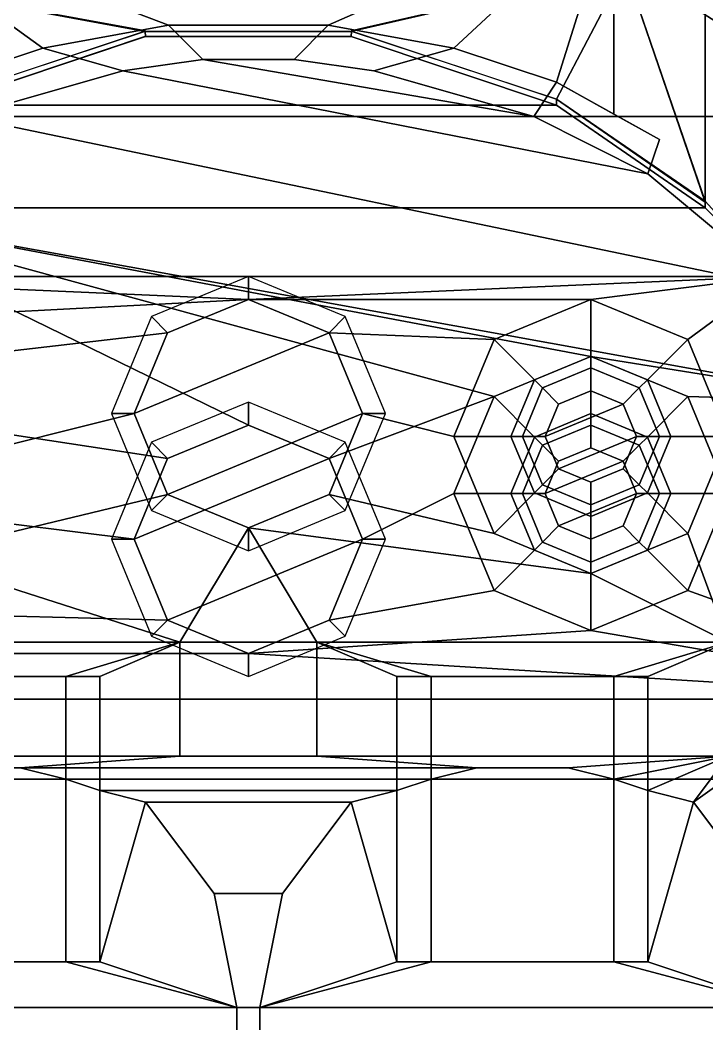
# Model space of a CAD drawing. Header units: millimetres. Extents: x -1.21 to 1.21, y -2.88 to 5.11.
# Drawn here: x -0.2 to 0.402, y 0.266 to 1.144 of the extents above; entities that cross this region are included whole.
import ezdxf

# ---------------------------------------------------------------- set-up
doc = ezdxf.new("R2010")
doc.units = ezdxf.units.MM
doc.layers.add('turret', color=2, linetype='Continuous')
doc.layers.add('turret2', color=2, linetype='Continuous')

msp = doc.modelspace()

# ---------------------------------------------------------------- linework, layer by layer
for points in [[(0.46162, 1.84, 1.2), (0.8, 1.06, 0.4), (0.34449, 2.11, 0.4), (0.25772, 2.31, 0.92)], [(0.34449, 2.11, 0.4), (0.8, 1.06, 0.4), (-0.8, 1.06, 0.4), (-0.34449, 2.11, 0.4)], [(-0.8, 1.06, 1.52), (-0.11, 1.42, 1.52), (-0.11, 1.67, 1.52), (-0.18, 1.67, 1.52)], [(-0.53537, 1.67, 1.52), (-0.8, 1.06, 1.52), (-0.8, 1.06, 1.52), (-0.18, 1.67, 1.52)], [(0.23, 1.42, 1.52), (0.8, 1.06, 1.52), (0.31, 1.67, 1.52), (0.23, 1.67, 1.52)], [(0.31, 1.67, 1.52), (0.8, 1.06, 1.52), (0.8, 1.06, 1.52), (0.53537, 1.67, 1.52)], [(-0.05, 1.42, 1.52), (-0.8, 1.06, 1.52), (0.8, 1.06, 1.52), (0.17, 1.42, 1.52)], [(-0.8, 1.06, 1.52), (-0.05, 1.42, 1.52), (-0.05, 1.42, 1.52), (-0.11, 1.42, 1.52)], [(0.8, 1.06, 1.52), (0.23, 1.42, 1.52), (0.23, 1.42, 1.52), (0.17, 1.42, 1.52)], [(0.8, 1.06, 0.4), (0.8, -2.27, 0.4), (-0.8, -2.27, 0.4), (-0.8, 1.06, 0.4)], [(0.8, 1.06, 1.52), (-0.8, 1.06, 1.52), (-0.4655, -0.09, 1.52), (0.4655, -0.09, 1.52)]]:
    msp.add_3dface(points)
at = {"layer": 'turret'}
for points in [[(-0.39, 1.19, 2.1), (-0.09032, 1.13444, 2.15), (0.08968, 1.13444, 2.15), (0.33, 1.19, 2.1)], [(-0.39, 1.19, 2.1), (-0.27, 1.07508, 2.15), (-0.09, 1.13508, 2.15), (-0.39, 1.19, 2.1)], [(0.33, 1.19, 2.1), (0.09, 1.13508, 2.15), (0.27, 1.07508, 2.15), (0.33, 1.19, 2.1)], [(0.33, 1.19, 2.1), (0.27, 1.07508, 2.15), (0.4, 0.98508, 2.15), (0.33, 1.19, 2.1)], [(0.4, 0.98603, 2.15), (0.4, 1.14889, 1.61), (0.33, 1.18299, 1.61), (0.33, 1.19, 2.1)], [(0.4, 1.17, 1.54), (0.4, 1.14889, 1.61), (0.51, 1.08, 1.54)], [(0.46, 0.92, 2.17), (0.51, 1.08, 1.54), (0.4, 1.14889, 1.61), (0.4, 0.98603, 2.15)], [(-0.27, 1.07508, 2.15), (-0.27, 1.07, 2.17), (-0.09, 1.13, 2.17), (-0.09032, 1.13444, 2.15)], [(-0.09032, 1.13444, 2.15), (-0.09, 1.13, 2.17), (0.09, 1.13, 2.17), (0.09032, 1.13444, 2.15)], [(0.09032, 1.13444, 2.15), (0.09, 1.13, 2.17), (0.27, 1.07, 2.17), (0.27, 1.07508, 2.15)], [(-0.09063, 1.13, 2.17), (-0.27, 1.07, 2.17), (0.27, 1.07, 2.17), (0.09, 1.13, 2.17)], [(0.27, 1.07508, 2.15), (0.27, 1.07, 2.17), (0.4, 0.98, 2.17), (0.4, 0.98603, 2.15)], [(-0.27, 1.07, 2.17), (-0.4, 0.98, 2.17), (0.4, 0.98, 2.17), (0.27, 1.07, 2.17)], [(0.4, 0.98603, 2.15), (0.4, 0.98, 2.17), (0.46, 0.92, 2.17)], [(-0.4, 0.98, 2.17), (-0.46, 0.92, 2.17), (0.46, 0.92, 2.17), (0.4, 0.98, 2.17)], [(0, 0.9, 2.17), (-0.46, 0.92, 2.17), (-0.46, 0.92, 2.17), (-0.38, 0.88, 2.17)], [(0.46, 0.92, 2.17), (-0.46, 0.92, 2.17), (-0.46, 0.92, 2.17), (0, 0.9, 2.17)], [(0, 0.92, 2.21), (-0.08485, 0.88485, 2.21), (-0.07071, 0.87071, 2.25), (0, 0.9, 2.25)], [(0.08485, 0.88485, 2.21), (0, 0.92, 2.21), (0, 0.9, 2.25), (0.07071, 0.87071, 2.25)], [(0.46, 0.92, 2.17), (0.46, 0.92, 2.17), (0, 0.9, 2.17), (0.3, 0.9, 2.17)], [(0.46, 0.92, 2.17), (0.46, 0.92, 2.17), (0.3, 0.9, 2.17), (0.38485, 0.86485, 2.17)], [(0.55, 0.77, 2.17), (0.46, 0.92, 2.17), (0.38485, 0.86485, 2.17), (0.42, 0.78, 2.17)], [(-0.07071, 0.87071, 2.17), (0, 0.9, 2.17), (-0.38, 0.88, 2.17), (-0.29515, 0.84485, 2.17)], [(0, 0.9, 2.25), (-0.07071, 0.87071, 2.25), (-0.1, 0.8, 2.25), (0.07071, 0.87071, 2.25)], [(0, 0.9, 2.17), (-0.07071, 0.87071, 2.17), (-0.07071, 0.87071, 2.21), (0, 0.9, 2.21)], [(0.07071, 0.87071, 2.17), (0, 0.9, 2.17), (0, 0.9, 2.21), (0.07071, 0.87071, 2.21)], [(0.21515, 0.86485, 2.17), (0.3, 0.9, 2.17), (0, 0.9, 2.17), (0.07071, 0.87071, 2.17)], [(0.3, 0.9, 2.17), (0.21515, 0.86485, 2.17), (0.21515, 0.86485, 2.19), (0.3, 0.9, 2.19)], [(0.3, 0.9, 2.19), (0.21515, 0.86485, 2.19), (0.2505, 0.8295, 2.19), (0.3, 0.85, 2.19)], [(0.38485, 0.86485, 2.17), (0.3, 0.9, 2.17), (0.3, 0.9, 2.19), (0.38485, 0.86485, 2.19)], [(0.38485, 0.86485, 2.19), (0.3, 0.9, 2.19), (0.3, 0.85, 2.19), (0.3495, 0.8295, 2.19)], [(-0.08485, 0.88485, 2.21), (-0.12, 0.8, 2.21), (-0.1, 0.8, 2.25), (-0.07071, 0.87071, 2.25)], [(0.12, 0.8, 2.21), (0.08485, 0.88485, 2.21), (0.07071, 0.87071, 2.25), (0.1, 0.8, 2.25)], [(-0.1, 0.8, 2.17), (-0.07071, 0.87071, 2.17), (-0.29515, 0.84485, 2.17), (-0.26, 0.76, 2.17)], [(-0.07071, 0.87071, 2.17), (-0.1, 0.8, 2.17), (-0.1, 0.8, 2.21), (-0.07071, 0.87071, 2.21)], [(0.07071, 0.87071, 2.25), (-0.1, 0.8, 2.25), (-0.07071, 0.72929, 2.25), (0.1, 0.8, 2.25)], [(0.1, 0.8, 2.17), (0.07071, 0.87071, 2.17), (0.07071, 0.87071, 2.21), (0.1, 0.8, 2.21)], [(0.18, 0.78, 2.17), (0.21515, 0.86485, 2.17), (0.07071, 0.87071, 2.17), (0.1, 0.8, 2.17)], [(0.21515, 0.86485, 2.17), (0.18, 0.78, 2.17), (0.18, 0.78, 2.19), (0.21515, 0.86485, 2.19)], [(0.21515, 0.86485, 2.19), (0.18, 0.78, 2.19), (0.23, 0.78, 2.19), (0.2505, 0.8295, 2.19)], [(0.42, 0.78, 2.19), (0.38485, 0.86485, 2.19), (0.3495, 0.8295, 2.19), (0.37, 0.78, 2.19)], [(0.42, 0.78, 2.17), (0.38485, 0.86485, 2.17), (0.38485, 0.86485, 2.19), (0.42, 0.78, 2.19)], [(0.3, 0.85, 2.32), (0.2505, 0.8295, 2.32), (0.25757, 0.82243, 2.4), (0.3, 0.84, 2.4)], [(0.3, 0.85, 2.19), (0.2505, 0.8295, 2.19), (0.2505, 0.8295, 2.32), (0.3, 0.85, 2.32)], [(0.3495, 0.8295, 2.32), (0.3, 0.85, 2.32), (0.3, 0.84, 2.4), (0.34243, 0.82243, 2.4)], [(0.3495, 0.8295, 2.19), (0.3, 0.85, 2.19), (0.3, 0.85, 2.32), (0.3495, 0.8295, 2.32)], [(0.3, 0.84, 2.4), (0.25757, 0.82243, 2.4), (0.27172, 0.80828, 2.42), (0.3, 0.82, 2.42)], [(0.34243, 0.82243, 2.4), (0.3, 0.84, 2.4), (0.3, 0.82, 2.42), (0.32828, 0.80828, 2.42)], [(0.2505, 0.8295, 2.32), (0.23, 0.78, 2.32), (0.24, 0.78, 2.4), (0.25757, 0.82243, 2.4)], [(0.2505, 0.8295, 2.19), (0.23, 0.78, 2.19), (0.23, 0.78, 2.32), (0.2505, 0.8295, 2.32)], [(0.37, 0.78, 2.32), (0.3495, 0.8295, 2.32), (0.34243, 0.82243, 2.4), (0.36, 0.78, 2.4)], [(0.37, 0.78, 2.19), (0.3495, 0.8295, 2.19), (0.3495, 0.8295, 2.32), (0.37, 0.78, 2.32)], [(0.25757, 0.82243, 2.4), (0.24, 0.78, 2.4), (0.26, 0.78, 2.42), (0.27172, 0.80828, 2.42)], [(0.3, 0.82, 2.42), (0.27172, 0.80828, 2.42), (0.26, 0.78, 2.42), (0.32828, 0.80828, 2.42)], [(0.36, 0.78, 2.4), (0.34243, 0.82243, 2.4), (0.32828, 0.80828, 2.42), (0.34, 0.78, 2.42)], [(-0.07071, 0.72929, 2.17), (-0.1, 0.8, 2.17), (-0.26, 0.76, 2.17), (-0.29515, 0.67515, 2.17)], [(-0.12, 0.8, 2.21), (-0.08485, 0.71515, 2.21), (-0.07071, 0.72929, 2.25), (-0.1, 0.8, 2.25)], [(-0.1, 0.8, 2.17), (-0.07071, 0.72929, 2.17), (-0.07071, 0.72929, 2.21), (-0.1, 0.8, 2.21)], [(0.1, 0.8, 2.25), (-0.07071, 0.72929, 2.25), (0, 0.7, 2.25), (0.07071, 0.72929, 2.25)], [(0.07071, 0.72929, 2.17), (0.1, 0.8, 2.17), (0.1, 0.8, 2.21), (0.07071, 0.72929, 2.21)], [(0.08485, 0.71515, 2.21), (0.12, 0.8, 2.21), (0.1, 0.8, 2.25), (0.07071, 0.72929, 2.25)], [(0.21515, 0.69515, 2.17), (0.18, 0.78, 2.17), (0.1, 0.8, 2.17), (0.07071, 0.72929, 2.17)], [(0.32828, 0.80828, 2.42), (0.26, 0.78, 2.42), (0.27172, 0.75172, 2.42), (0.34, 0.78, 2.42)], [(0.18, 0.78, 2.17), (0.21515, 0.69515, 2.17), (0.21515, 0.69515, 2.19), (0.18, 0.78, 2.19)], [(0.18, 0.78, 2.19), (0.21515, 0.69515, 2.19), (0.2505, 0.7305, 2.19), (0.23, 0.78, 2.19)], [(0.23, 0.78, 2.32), (0.2505, 0.7305, 2.32), (0.25757, 0.73757, 2.4), (0.24, 0.78, 2.4)], [(0.23, 0.78, 2.19), (0.2505, 0.7305, 2.19), (0.2505, 0.7305, 2.32), (0.23, 0.78, 2.32)], [(0.24, 0.78, 2.4), (0.25757, 0.73757, 2.4), (0.27172, 0.75172, 2.42), (0.26, 0.78, 2.42)], [(0.34, 0.78, 2.42), (0.27172, 0.75172, 2.42), (0.3, 0.74, 2.42), (0.32828, 0.75172, 2.42)], [(0.34243, 0.73757, 2.4), (0.36, 0.78, 2.4), (0.34, 0.78, 2.42), (0.32828, 0.75172, 2.42)], [(0.3495, 0.7305, 2.32), (0.37, 0.78, 2.32), (0.36, 0.78, 2.4), (0.34243, 0.73757, 2.4)], [(0.3495, 0.7305, 2.19), (0.37, 0.78, 2.19), (0.37, 0.78, 2.32), (0.3495, 0.7305, 2.32)], [(0.38485, 0.69515, 2.19), (0.42, 0.78, 2.19), (0.37, 0.78, 2.19), (0.3495, 0.7305, 2.19)], [(0.38485, 0.69515, 2.17), (0.42, 0.78, 2.17), (0.42, 0.78, 2.19), (0.38485, 0.69515, 2.19)], [(0.42, 0.6, 2.17), (0.55, 0.77, 2.17), (0.42, 0.78, 2.17), (0.38485, 0.69515, 2.17)], [(0.25757, 0.73757, 2.4), (0.3, 0.72, 2.4), (0.3, 0.74, 2.42), (0.27172, 0.75172, 2.42)], [(0.3, 0.72, 2.4), (0.34243, 0.73757, 2.4), (0.32828, 0.75172, 2.42), (0.3, 0.74, 2.42)], [(0.21515, 0.69515, 2.19), (0.3, 0.66, 2.19), (0.3, 0.71, 2.19), (0.2505, 0.7305, 2.19)], [(0.2505, 0.7305, 2.32), (0.3, 0.71, 2.32), (0.3, 0.72, 2.4), (0.25757, 0.73757, 2.4)], [(0.2505, 0.7305, 2.19), (0.3, 0.71, 2.19), (0.3, 0.71, 2.32), (0.2505, 0.7305, 2.32)], [(0.3, 0.71, 2.32), (0.3495, 0.7305, 2.32), (0.34243, 0.73757, 2.4), (0.3, 0.72, 2.4)], [(0.3, 0.71, 2.19), (0.3495, 0.7305, 2.19), (0.3495, 0.7305, 2.32), (0.3, 0.71, 2.32)], [(0.3, 0.66, 2.19), (0.38485, 0.69515, 2.19), (0.3495, 0.7305, 2.19), (0.3, 0.71, 2.19)], [(-0.29515, 0.67515, 2.17), (-0.06, 0.6, 2.17), (0, 0.7, 2.17), (-0.07071, 0.72929, 2.17)], [(-0.08485, 0.71515, 2.21), (0, 0.68, 2.21), (0, 0.7, 2.25), (-0.07071, 0.72929, 2.25)], [(-0.07071, 0.72929, 2.17), (0, 0.7, 2.17), (0, 0.7, 2.21), (-0.07071, 0.72929, 2.21)], [(0, 0.7, 2.17), (0.07071, 0.72929, 2.17), (0.07071, 0.72929, 2.21), (0, 0.7, 2.21)], [(0, 0.68, 2.21), (0.08485, 0.71515, 2.21), (0.07071, 0.72929, 2.25), (0, 0.7, 2.25)], [(0.07071, 0.72929, 2.17), (0, 0.7, 2.17), (0.3, 0.66, 2.17), (0.21515, 0.69515, 2.17)], [(-0.06, 0.6, 2.17), (0.06, 0.6, 2.17), (0, 0.7, 2.17)], [(0, 0.7, 2.17), (0.06, 0.6, 2.17), (0.42, 0.6, 2.17), (0.3, 0.66, 2.17)], [(0.21515, 0.69515, 2.17), (0.3, 0.66, 2.17), (0.3, 0.66, 2.19), (0.21515, 0.69515, 2.19)], [(0.3, 0.66, 2.17), (0.38485, 0.69515, 2.17), (0.38485, 0.69515, 2.19), (0.3, 0.66, 2.19)], [(0.42, 0.6, 2.17), (0.42, 0.6, 2.17), (0.38485, 0.69515, 2.17), (0.3, 0.66, 2.17)], [(-0.42, 0.6, 2.17), (-0.06, 0.6, 2.17), (-0.29515, 0.67515, 2.17), (-0.38, 0.64, 2.17)], [(0.6, 0.61, 2.17), (0.39, 0.46, 2.17), (0.45, 0.38, 2.17), (0.6, 0.45, 2.17)], [(0.42, 0.5, 2.17), (0.39, 0.46, 2.17), (0.6, 0.61, 2.17), (0.42, 0.5, 2.17)], [(-0.42, 0.6, 2.17), (-0.42, 0.6, 2.2), (-0.06, 0.6, 2.2), (-0.06, 0.6, 2.17)], [(-0.42, 0.6, 2.2), (-0.32, 0.57, 2.2), (-0.16, 0.57, 2.2), (-0.06, 0.6, 2.2)], [(-0.06, 0.6, 2.2), (-0.16, 0.57, 2.2), (-0.13, 0.57, 2.2), (-0.06, 0.6, 2.2)], [(-0.06, 0.6, 2.2), (-0.13, 0.57, 2.2), (-0.13, 0.5, 2.2), (-0.06, 0.5, 2.2)], [(-0.06, 0.6, 2.17), (-0.06, 0.6, 2.2), (-0.06, 0.5, 2.2), (-0.06, 0.5, 2.17)], [(-0.06, 0.5, 2.17), (0.06, 0.5, 2.17), (0.06, 0.6, 2.17), (-0.06, 0.6, 2.17)], [(0.06, 0.6, 2.2), (0.13, 0.57, 2.2), (0.16, 0.57, 2.2), (0.06, 0.6, 2.2)], [(0.06, 0.5, 2.2), (0.13, 0.5, 2.2), (0.13, 0.57, 2.2), (0.06, 0.6, 2.2)], [(0.06, 0.6, 2.2), (0.16, 0.57, 2.2), (0.32, 0.57, 2.2), (0.42, 0.6, 2.2)], [(0.06, 0.6, 2.17), (0.06, 0.6, 2.2), (0.42, 0.6, 2.2), (0.42, 0.6, 2.17)], [(0.06, 0.5, 2.17), (0.06, 0.5, 2.2), (0.06, 0.6, 2.2), (0.06, 0.6, 2.17)], [(0.42, 0.6, 2.2), (0.32, 0.57, 2.2), (0.35, 0.57, 2.2), (0.42, 0.6, 2.2)], [(0.42, 0.6, 2.2), (0.35, 0.57, 2.2), (0.35, 0.5, 2.2), (0.42, 0.5, 2.2)], [(-0.32, 0.57, 2.2), (-0.32, 0.5, 2.2), (-0.16, 0.5, 2.2), (-0.16, 0.57, 2.2)], [(-0.13, 0.32, 2.22), (-0.13, 0.57, 2.22), (-0.16, 0.57, 2.22), (-0.16, 0.32, 2.22)], [(-0.16, 0.5, 2.2), (-0.16, 0.32, 2.22), (-0.16, 0.57, 2.22), (-0.16, 0.57, 2.2)], [(-0.16, 0.57, 2.2), (-0.16, 0.57, 2.22), (-0.13, 0.57, 2.22), (-0.13, 0.57, 2.2)], [(-0.13, 0.57, 2.2), (-0.13, 0.57, 2.22), (-0.13, 0.32, 2.22), (-0.13, 0.5, 2.2)], [(0.16, 0.32, 2.22), (0.16, 0.57, 2.22), (0.13, 0.57, 2.22), (0.13, 0.32, 2.22)], [(0.13, 0.57, 2.2), (0.13, 0.57, 2.22), (0.16, 0.57, 2.22), (0.16, 0.57, 2.2)], [(0.13, 0.5, 2.2), (0.13, 0.32, 2.22), (0.13, 0.57, 2.22), (0.13, 0.57, 2.2)], [(0.16, 0.57, 2.2), (0.16, 0.57, 2.22), (0.16, 0.32, 2.22), (0.16, 0.5, 2.2)], [(0.16, 0.57, 2.2), (0.16, 0.5, 2.2), (0.32, 0.5, 2.2), (0.32, 0.57, 2.2)], [(0.32, 0.57, 2.2), (0.32, 0.57, 2.22), (0.35, 0.57, 2.22), (0.35, 0.57, 2.2)], [(0.32, 0.5, 2.2), (0.32, 0.32, 2.22), (0.32, 0.57, 2.22), (0.32, 0.57, 2.2)], [(0.35, 0.32, 2.22), (0.35, 0.57, 2.22), (0.32, 0.57, 2.22), (0.32, 0.32, 2.22)], [(0.35, 0.57, 2.2), (0.35, 0.57, 2.22), (0.35, 0.32, 2.22), (0.35, 0.5, 2.2)], [(-0.06, 0.5, 2.17), (-0.06, 0.5, 2.2), (-0.42, 0.5, 2.2), (-0.42, 0.5, 2.17)], [(-0.42, 0.5, 2.17), (-0.28, 0.49, 2.17), (-0.2, 0.49, 2.17), (-0.06, 0.5, 2.17)], [(-0.2, 0.49, 2.17), (0.2, 0.49, 2.17), (0.06, 0.5, 2.17), (-0.06, 0.5, 2.17)], [(-0.16, 0.32, 2.2), (-0.16, 0.32, 2.22), (-0.16, 0.5, 2.2)], [(-0.13, 0.5, 2.2), (-0.13, 0.5, 2.2), (-0.13, 0.32, 2.22), (-0.13, 0.32, 2.2)], [(0.42, 0.5, 2.17), (0.42, 0.5, 2.2), (0.06, 0.5, 2.2), (0.06, 0.5, 2.17)], [(0.06, 0.5, 2.17), (0.2, 0.49, 2.17), (0.28, 0.49, 2.17), (0.42, 0.5, 2.17)], [(0.13, 0.32, 2.2), (0.13, 0.32, 2.22), (0.13, 0.5, 2.2)], [(0.16, 0.5, 2.2), (0.16, 0.5, 2.2), (0.16, 0.32, 2.22), (0.16, 0.32, 2.2)], [(0.42, 0.5, 2.17), (0.28, 0.49, 2.17), (0.32, 0.48, 2.17), (0.42, 0.5, 2.17)], [(0.32, 0.32, 2.2), (0.32, 0.32, 2.22), (0.32, 0.5, 2.2)], [(0.42, 0.5, 2.17), (0.32, 0.48, 2.17), (0.35, 0.47, 2.17), (0.42, 0.5, 2.17)], [(0.35, 0.5, 2.2), (0.35, 0.5, 2.2), (0.35, 0.32, 2.22), (0.35, 0.32, 2.2)], [(0.42, 0.5, 2.17), (0.35, 0.47, 2.17), (0.39, 0.46, 2.17), (0.42, 0.5, 2.17)], [(-0.16, 0.48, 2.2), (-0.2, 0.49, 2.2), (-0.28, 0.49, 2.2), (-0.32, 0.48, 2.2)], [(-0.2, 0.49, 2.17), (-0.2, 0.49, 2.2), (-0.16, 0.48, 2.2), (-0.16, 0.48, 2.17)], [(-0.16, 0.48, 2.17), (0.16, 0.48, 2.17), (0.2, 0.49, 2.17), (-0.2, 0.49, 2.17)], [(0.32, 0.48, 2.2), (0.28, 0.49, 2.2), (0.2, 0.49, 2.2), (0.16, 0.48, 2.2)], [(0.16, 0.48, 2.17), (0.16, 0.48, 2.2), (0.2, 0.49, 2.2), (0.2, 0.49, 2.17)], [(0.2, 0.49, 2.17), (0.2, 0.49, 2.2), (0.28, 0.49, 2.2), (0.28, 0.49, 2.17)], [(0.28, 0.49, 2.17), (0.28, 0.49, 2.2), (0.32, 0.48, 2.2), (0.32, 0.48, 2.17)], [(-0.16, 0.32, 2.2), (-0.16, 0.48, 2.2), (-0.32, 0.48, 2.2), (-0.32, 0.32, 2.2)], [(-0.16, 0.48, 2.17), (-0.16, 0.48, 2.2), (-0.13, 0.47, 2.2), (-0.13, 0.47, 2.17)], [(-0.13, 0.47, 2.17), (0.13, 0.47, 2.17), (0.16, 0.48, 2.17), (-0.16, 0.48, 2.17)], [(0.13, 0.47, 2.17), (0.13, 0.47, 2.2), (0.16, 0.48, 2.2), (0.16, 0.48, 2.17)], [(0.32, 0.32, 2.2), (0.32, 0.48, 2.2), (0.16, 0.48, 2.2), (0.16, 0.32, 2.2)], [(0.32, 0.48, 2.17), (0.32, 0.48, 2.2), (0.35, 0.47, 2.2), (0.35, 0.47, 2.17)], [(-0.13, 0.47, 2.17), (-0.13, 0.47, 2.2), (-0.09, 0.46, 2.2), (-0.09, 0.46, 2.17)], [(-0.13, 0.32, 2.2), (-0.09, 0.46, 2.2), (-0.13, 0.47, 2.2), (-0.13, 0.32, 2.2)], [(-0.09, 0.46, 2.17), (0.09, 0.46, 2.17), (0.13, 0.47, 2.17), (-0.13, 0.47, 2.17)], [(0.13, 0.32, 2.2), (0.13, 0.47, 2.2), (0.09, 0.46, 2.2), (0.13, 0.32, 2.2)], [(0.09, 0.46, 2.17), (0.09, 0.46, 2.2), (0.13, 0.47, 2.2), (0.13, 0.47, 2.17)], [(0.35, 0.32, 2.2), (0.39, 0.46, 2.2), (0.35, 0.47, 2.2), (0.35, 0.32, 2.2)], [(0.35, 0.47, 2.17), (0.35, 0.47, 2.2), (0.39, 0.46, 2.2), (0.39, 0.46, 2.17)], [(-0.03, 0.38, 2.2), (-0.09, 0.46, 2.2), (-0.13, 0.32, 2.2), (-0.01, 0.28, 2.2)], [(-0.09, 0.46, 2.17), (-0.09, 0.46, 2.2), (-0.03, 0.38, 2.2), (-0.03, 0.38, 2.17)], [(-0.03, 0.38, 2.17), (0.03, 0.38, 2.17), (0.09, 0.46, 2.17), (-0.09, 0.46, 2.17)], [(0.13, 0.32, 2.2), (0.09, 0.46, 2.2), (0.03, 0.38, 2.2), (0.01, 0.28, 2.2)], [(0.03, 0.38, 2.17), (0.03, 0.38, 2.2), (0.09, 0.46, 2.2), (0.09, 0.46, 2.17)], [(0.45, 0.38, 2.2), (0.39, 0.46, 2.2), (0.35, 0.32, 2.2), (0.47, 0.28, 2.2)], [(0.39, 0.46, 2.17), (0.39, 0.46, 2.2), (0.45, 0.38, 2.2), (0.45, 0.38, 2.17)], [(-0.03, 0.38, 2.17), (-0.03, 0.38, 2.2), (-0.01, 0.28, 2.2), (-0.01, 0.28, 2.17)], [(-0.01, 0.28, 2.17), (0.01, 0.28, 2.17), (0.03, 0.38, 2.17), (-0.03, 0.38, 2.17)], [(0.01, 0.28, 2.17), (0.01, 0.28, 2.2), (0.03, 0.38, 2.2), (0.03, 0.38, 2.17)], [(-0.01, 0.28, 2.2), (-0.16, 0.32, 2.2), (-0.32, 0.32, 2.2), (-0.47, 0.28, 2.2)], [(-0.13, 0.32, 2.2), (-0.13, 0.32, 2.22), (-0.16, 0.32, 2.22), (-0.16, 0.32, 2.2)], [(-0.01, 0.28, 2.2), (-0.13, 0.32, 2.2), (-0.16, 0.32, 2.2), (-0.01, 0.28, 2.2)], [(0.01, 0.28, 2.2), (0.16, 0.32, 2.2), (0.13, 0.32, 2.2), (0.01, 0.28, 2.2)], [(0.47, 0.28, 2.2), (0.32, 0.32, 2.2), (0.16, 0.32, 2.2), (0.01, 0.28, 2.2)], [(0.16, 0.32, 2.2), (0.16, 0.32, 2.22), (0.13, 0.32, 2.22), (0.13, 0.32, 2.2)], [(0.47, 0.28, 2.2), (0.35, 0.32, 2.2), (0.32, 0.32, 2.2), (0.47, 0.28, 2.2)], [(0.35, 0.32, 2.2), (0.35, 0.32, 2.22), (0.32, 0.32, 2.22), (0.32, 0.32, 2.2)], [(-0.01, 0.07, 2.2), (-0.01, 0.28, 2.2), (-0.47, 0.28, 2.2), (-0.47, 0.07, 2.2)], [(-0.01, 0.28, 2.17), (-0.01, 0.28, 2.2), (-0.01, 0.07, 2.2), (-0.01, 0.07, 2.17)], [(-0.01, 0.07, 2.17), (0.01, 0.07, 2.17), (0.01, 0.28, 2.17), (-0.01, 0.28, 2.17)], [(0.47, 0.07, 2.2), (0.47, 0.28, 2.2), (0.01, 0.28, 2.2), (0.01, 0.07, 2.2)], [(0.01, 0.07, 2.17), (0.01, 0.07, 2.2), (0.01, 0.28, 2.2), (0.01, 0.28, 2.17)]]:
    msp.add_3dface(points, dxfattribs=at)
at = {"layer": 'turret2'}
for points in [[(-0.36, 1.25, 2.1), (-0.07, 1.14, 2.1), (0.07, 1.14, 2.1), (0.32, 1.25, 2.1)], [(-0.36, 1.25, 2.1), (-0.18, 1.12, 2.1), (-0.07, 1.14, 2.1), (-0.36, 1.25, 2.1)], [(-0.36, 1.25, 2.1), (-0.27, 1.09, 2.1), (-0.18, 1.12, 2.1), (-0.36, 1.25, 2.1)], [(-0.07, 1.14, 1.66), (-0.36, 1.25, 1.66), (0.32, 1.25, 1.66), (0.07, 1.14, 1.66)], [(-0.18, 1.12, 1.66), (-0.36, 1.25, 1.66), (-0.36, 1.25, 1.66), (-0.07, 1.14, 1.66)], [(-0.27, 1.09, 1.66), (-0.36, 1.25, 1.66), (-0.36, 1.25, 1.66), (-0.18, 1.12, 1.66)], [(0.32, 1.25, 2.1), (0.07, 1.14, 2.1), (0.18, 1.12, 2.1), (0.32, 1.25, 2.1)], [(0.07, 1.14, 1.66), (0.32, 1.25, 1.66), (0.32, 1.25, 1.66), (0.18, 1.12, 1.66)], [(0.32, 1.25, 2.1), (0.18, 1.12, 2.1), (0.27, 1.09, 2.1), (0.32, 1.25, 2.1)], [(0.18, 1.12, 1.66), (0.32, 1.25, 1.66), (0.32, 1.25, 1.66), (0.27, 1.09, 1.66)], [(0.32, 1.25, 2.1), (0.27, 1.09, 2.1), (0.32, 1.06222, 2.1), (0.32, 1.25, 2.1)], [(0.27, 1.09, 1.66), (0.32, 1.25, 1.66), (0.32, 1.25, 1.66), (0.32, 1.06222, 1.66)], [(0.32, 1.25, 1.66), (0.32, 1.25, 2.1), (0.32, 1.06222, 2.1), (0.32, 1.06222, 1.66)], [(-0.07, 1.14, 2.14), (-0.18, 1.12, 2.14), (-0.11, 1.1, 2.14), (-0.04, 1.11, 2.14)], [(-0.11, 1.1, 1.61), (-0.18, 1.12, 1.61), (-0.07, 1.14, 1.61), (-0.04, 1.11, 1.61)], [(-0.07, 1.14, 2.1), (-0.18, 1.12, 2.1), (-0.18, 1.12, 2.14), (-0.07, 1.14, 2.14)], [(-0.18, 1.12, 1.61), (-0.18, 1.12, 1.66), (-0.07, 1.14, 1.66), (-0.07, 1.14, 1.61)], [(0.07, 1.14, 2.14), (-0.07, 1.14, 2.14), (-0.04, 1.11, 2.14), (0.04, 1.11, 2.14)], [(-0.04, 1.11, 1.61), (-0.07, 1.14, 1.61), (0.07, 1.14, 1.61), (0.04, 1.11, 1.61)], [(0.07, 1.14, 2.1), (-0.07, 1.14, 2.1), (-0.07, 1.14, 2.14), (0.07, 1.14, 2.14)], [(-0.07, 1.14, 1.61), (-0.07, 1.14, 1.66), (0.07, 1.14, 1.66), (0.07, 1.14, 1.61)], [(0.18, 1.12, 2.14), (0.07, 1.14, 2.14), (0.04, 1.11, 2.14), (0.11, 1.1, 2.14)], [(0.04, 1.11, 1.61), (0.07, 1.14, 1.61), (0.18, 1.12, 1.61), (0.11, 1.1, 1.61)], [(0.18, 1.12, 2.1), (0.07, 1.14, 2.1), (0.07, 1.14, 2.14), (0.18, 1.12, 2.14)], [(0.07, 1.14, 1.61), (0.07, 1.14, 1.66), (0.18, 1.12, 1.66), (0.18, 1.12, 1.61)], [(-0.18, 1.12, 2.14), (-0.27, 1.09, 2.14), (-0.25, 1.06, 2.14), (-0.11, 1.1, 2.14)], [(-0.25, 1.06, 1.61), (-0.27, 1.09, 1.61), (-0.18, 1.12, 1.61), (-0.11, 1.1, 1.61)], [(-0.18, 1.12, 2.1), (-0.27, 1.09, 2.1), (-0.27, 1.09, 2.14), (-0.18, 1.12, 2.14)], [(-0.27, 1.09, 1.61), (-0.27, 1.09, 1.66), (-0.18, 1.12, 1.66), (-0.18, 1.12, 1.61)], [(0.27, 1.09, 2.14), (0.18, 1.12, 2.14), (0.11, 1.1, 2.14), (0.25, 1.06, 2.14)], [(0.11, 1.1, 1.61), (0.18, 1.12, 1.61), (0.27, 1.09, 1.61), (0.25, 1.06, 1.61)], [(0.27, 1.09, 2.1), (0.18, 1.12, 2.1), (0.18, 1.12, 2.14), (0.27, 1.09, 2.14)], [(0.18, 1.12, 1.61), (0.18, 1.12, 1.66), (0.27, 1.09, 1.66), (0.27, 1.09, 1.61)], [(-0.04, 1.11, 2.14), (-0.11, 1.1, 2.14), (-0.11, 1.1, 2.18), (-0.04, 1.11, 2.18)], [(-0.11, 1.1, 1.52), (-0.11, 1.1, 1.61), (-0.04, 1.11, 1.61), (-0.04, 1.11, 1.52)], [(0.25, 1.06, 2.18), (-0.04, 1.11, 2.18), (-0.11, 1.1, 2.18), (0.35, 1.01, 2.18)], [(0.04, 1.11, 2.14), (-0.04, 1.11, 2.14), (-0.04, 1.11, 2.18), (0.04, 1.11, 2.18)], [(-0.04, 1.11, 1.52), (-0.04, 1.11, 1.61), (0.04, 1.11, 1.61), (0.04, 1.11, 1.52)], [(0.11, 1.1, 2.18), (0.04, 1.11, 2.18), (-0.04, 1.11, 2.18), (0.25, 1.06, 2.18)], [(0.11, 1.1, 2.14), (0.04, 1.11, 2.14), (0.04, 1.11, 2.18), (0.11, 1.1, 2.18)], [(0.04, 1.11, 1.52), (0.04, 1.11, 1.61), (0.11, 1.1, 1.61), (0.11, 1.1, 1.52)], [(-0.11, 1.1, 2.14), (-0.25, 1.06, 2.14), (-0.25, 1.06, 2.18), (-0.11, 1.1, 2.18)], [(-0.25, 1.06, 1.52), (-0.25, 1.06, 1.61), (-0.11, 1.1, 1.61), (-0.11, 1.1, 1.52)], [(0.35, 1.01, 2.18), (-0.11, 1.1, 2.18), (-0.25, 1.06, 2.18), (0.47, 0.91, 2.18)], [(0.25, 1.06, 2.14), (0.11, 1.1, 2.14), (0.11, 1.1, 2.18), (0.25, 1.06, 2.18)], [(0.11, 1.1, 1.52), (0.11, 1.1, 1.61), (0.25, 1.06, 1.61), (0.25, 1.06, 1.52)], [(0.36, 1.04, 2.14), (0.27, 1.09, 2.14), (0.25, 1.06, 2.14), (0.35, 1.01, 2.14)], [(0.25, 1.06, 1.61), (0.27, 1.09, 1.61), (0.36, 1.04, 1.61), (0.35, 1.01, 1.61)], [(0.32, 1.06222, 2.1), (0.27, 1.09, 2.1), (0.27, 1.09, 2.14), (0.36, 1.04, 2.14)], [(0.27, 1.09, 1.61), (0.27, 1.09, 1.66), (0.32, 1.06222, 1.66), (0.36, 1.04, 1.61)], [(0.47, 0.91, 2.18), (-0.25, 1.06, 2.18), (-0.39, 0.98, 2.18), (0.55, 0.81, 2.18)], [(0.35, 1.01, 2.14), (0.25, 1.06, 2.14), (0.25, 1.06, 2.18), (0.35, 1.01, 2.18)], [(0.25, 1.06, 1.52), (0.25, 1.06, 1.61), (0.35, 1.01, 1.61), (0.35, 1.01, 1.52)], [(0.32, 1.06222, 1.66), (0.32, 1.06222, 2.1), (0.36, 1.04, 2.14), (0.36, 1.04, 1.61)], [(0.36, 1.04, 1.61), (0.36, 1.04, 2.14), (0.35, 1.01, 2.14), (0.35, 1.01, 1.61)], [(0.35, 1.01, 1.61), (0.35, 1.01, 2.14), (0.47, 0.91, 2.18), (0.47, 0.91, 1.52)], [(0.35, 1.01, 2.14), (0.35, 1.01, 2.18), (0.47, 0.91, 2.18)], [(0.35, 1.01, 1.52), (0.35, 1.01, 1.61), (0.47, 0.91, 1.52)], [(-0.07071, 0.76071, 2.18), (0, 0.79, 2.18), (-0.39, 0.98, 2.18), (-0.29515, 0.79485, 2.18)], [(0.21515, 0.81485, 2.18), (-0.39, 0.98, 2.18), (0, 0.79, 2.18), (0.07071, 0.76071, 2.18)], [(-0.39, 0.98, 2.18), (-0.39, 0.98, 2.18), (0.21515, 0.81485, 2.18), (0.3, 0.85, 2.18)], [(-0.39, 0.98, 2.18), (-0.39, 0.98, 2.18), (0.3, 0.85, 2.18), (0.55, 0.81, 2.18)], [(0.3, 0.85, 2.2), (0.21515, 0.81485, 2.2), (0.2505, 0.7795, 2.2), (0.3, 0.8, 2.2)], [(0.3, 0.85, 2.18), (0.21515, 0.81485, 2.18), (0.21515, 0.81485, 2.2), (0.3, 0.85, 2.2)], [(0.38485, 0.81485, 2.2), (0.3, 0.85, 2.2), (0.3, 0.8, 2.2), (0.3495, 0.7795, 2.2)], [(0.38485, 0.81485, 2.18), (0.3, 0.85, 2.18), (0.3, 0.85, 2.2), (0.38485, 0.81485, 2.2)], [(0.55, 0.81, 2.18), (0.55, 0.81, 2.18), (0.3, 0.85, 2.18), (0.38485, 0.81485, 2.18)], [(0, 0.81, 2.22), (-0.08485, 0.77485, 2.22), (-0.07071, 0.76071, 2.26), (0, 0.79, 2.26)], [(0.08485, 0.77485, 2.22), (0, 0.81, 2.22), (0, 0.79, 2.26), (0.07071, 0.76071, 2.26)], [(0.18, 0.73, 2.18), (0.21515, 0.81485, 2.18), (0.07071, 0.76071, 2.18), (0.1, 0.69, 2.18)], [(0.21515, 0.81485, 2.2), (0.18, 0.73, 2.2), (0.23, 0.73, 2.2), (0.2505, 0.7795, 2.2)], [(0.21515, 0.81485, 2.18), (0.18, 0.73, 2.18), (0.18, 0.73, 2.2), (0.21515, 0.81485, 2.2)], [(0.42, 0.73, 2.2), (0.38485, 0.81485, 2.2), (0.3495, 0.7795, 2.2), (0.37, 0.73, 2.2)], [(0.42, 0.73, 2.18), (0.38485, 0.81485, 2.18), (0.38485, 0.81485, 2.2), (0.42, 0.73, 2.2)], [(0.61, 0.7, 2.18), (0.55, 0.81, 2.18), (0.38485, 0.81485, 2.18), (0.42, 0.73, 2.18)], [(0.3, 0.8, 2.2), (0.2505, 0.7795, 2.2), (0.2505, 0.7795, 2.33), (0.3, 0.8, 2.33)], [(0.3, 0.8, 2.33), (0.2505, 0.7795, 2.33), (0.25757, 0.77243, 2.41), (0.3, 0.79, 2.41)], [(0.3495, 0.7795, 2.2), (0.3, 0.8, 2.2), (0.3, 0.8, 2.33), (0.3495, 0.7795, 2.33)], [(0.3495, 0.7795, 2.33), (0.3, 0.8, 2.33), (0.3, 0.79, 2.41), (0.34243, 0.77243, 2.41)], [(-0.1, 0.69, 2.18), (-0.07071, 0.76071, 2.18), (-0.29515, 0.79485, 2.18), (-0.26, 0.71, 2.18)], [(0, 0.79, 2.26), (-0.07071, 0.76071, 2.26), (-0.1, 0.69, 2.26), (0.07071, 0.76071, 2.26)], [(0, 0.79, 2.18), (-0.07071, 0.76071, 2.18), (-0.07071, 0.76071, 2.22), (0, 0.79, 2.22)], [(0.07071, 0.76071, 2.18), (0, 0.79, 2.18), (0, 0.79, 2.22), (0.07071, 0.76071, 2.22)], [(0.3, 0.79, 2.41), (0.25757, 0.77243, 2.41), (0.27172, 0.75828, 2.43), (0.3, 0.77, 2.43)], [(0.34243, 0.77243, 2.41), (0.3, 0.79, 2.41), (0.3, 0.77, 2.43), (0.32828, 0.75828, 2.43)], [(-0.08485, 0.77485, 2.22), (-0.12, 0.69, 2.22), (-0.1, 0.69, 2.26), (-0.07071, 0.76071, 2.26)], [(0.12, 0.69, 2.22), (0.08485, 0.77485, 2.22), (0.07071, 0.76071, 2.26), (0.1, 0.69, 2.26)], [(0.2505, 0.7795, 2.2), (0.23, 0.73, 2.2), (0.23, 0.73, 2.33), (0.2505, 0.7795, 2.33)], [(0.2505, 0.7795, 2.33), (0.23, 0.73, 2.33), (0.24, 0.73, 2.41), (0.25757, 0.77243, 2.41)], [(0.37, 0.73, 2.33), (0.3495, 0.7795, 2.33), (0.34243, 0.77243, 2.41), (0.36, 0.73, 2.41)], [(0.37, 0.73, 2.2), (0.3495, 0.7795, 2.2), (0.3495, 0.7795, 2.33), (0.37, 0.73, 2.33)], [(0.25757, 0.77243, 2.41), (0.24, 0.73, 2.41), (0.26, 0.73, 2.43), (0.27172, 0.75828, 2.43)], [(0.3, 0.77, 2.43), (0.27172, 0.75828, 2.43), (0.26, 0.73, 2.43), (0.32828, 0.75828, 2.43)], [(0.36, 0.73, 2.41), (0.34243, 0.77243, 2.41), (0.32828, 0.75828, 2.43), (0.34, 0.73, 2.43)], [(0.07071, 0.76071, 2.26), (-0.1, 0.69, 2.26), (-0.07071, 0.61929, 2.26), (0.1, 0.69, 2.26)], [(-0.07071, 0.76071, 2.18), (-0.1, 0.69, 2.18), (-0.1, 0.69, 2.22), (-0.07071, 0.76071, 2.22)], [(0.1, 0.69, 2.18), (0.07071, 0.76071, 2.18), (0.07071, 0.76071, 2.22), (0.1, 0.69, 2.22)], [(0.32828, 0.75828, 2.43), (0.26, 0.73, 2.43), (0.27172, 0.70172, 2.43), (0.34, 0.73, 2.43)], [(0.21515, 0.64515, 2.18), (0.18, 0.73, 2.18), (0.1, 0.69, 2.18), (0.07071, 0.61929, 2.18)], [(0.18, 0.73, 2.2), (0.21515, 0.64515, 2.2), (0.2505, 0.6805, 2.2), (0.23, 0.73, 2.2)], [(0.18, 0.73, 2.18), (0.21515, 0.64515, 2.18), (0.21515, 0.64515, 2.2), (0.18, 0.73, 2.2)], [(0.23, 0.73, 2.2), (0.2505, 0.6805, 2.2), (0.2505, 0.6805, 2.33), (0.23, 0.73, 2.33)], [(0.23, 0.73, 2.33), (0.2505, 0.6805, 2.33), (0.25757, 0.68757, 2.41), (0.24, 0.73, 2.41)], [(0.24, 0.73, 2.41), (0.25757, 0.68757, 2.41), (0.27172, 0.70172, 2.43), (0.26, 0.73, 2.43)], [(0.34, 0.73, 2.43), (0.27172, 0.70172, 2.43), (0.3, 0.69, 2.43), (0.32828, 0.70172, 2.43)], [(0.34243, 0.68757, 2.41), (0.36, 0.73, 2.41), (0.34, 0.73, 2.43), (0.32828, 0.70172, 2.43)], [(0.3495, 0.6805, 2.33), (0.37, 0.73, 2.33), (0.36, 0.73, 2.41), (0.34243, 0.68757, 2.41)], [(0.3495, 0.6805, 2.2), (0.37, 0.73, 2.2), (0.37, 0.73, 2.33), (0.3495, 0.6805, 2.33)], [(0.38485, 0.64515, 2.2), (0.42, 0.73, 2.2), (0.37, 0.73, 2.2), (0.3495, 0.6805, 2.2)], [(0.38485, 0.64515, 2.18), (0.42, 0.73, 2.18), (0.42, 0.73, 2.2), (0.38485, 0.64515, 2.2)], [(0.65, 0.55, 2.18), (0.61, 0.7, 2.18), (0.42, 0.73, 2.18), (0.38485, 0.64515, 2.18)], [(-0.07071, 0.61929, 2.18), (-0.1, 0.69, 2.18), (-0.26, 0.71, 2.18), (-0.29515, 0.62515, 2.18)], [(0.25757, 0.68757, 2.41), (0.3, 0.67, 2.41), (0.3, 0.69, 2.43), (0.27172, 0.70172, 2.43)], [(0.3, 0.67, 2.41), (0.34243, 0.68757, 2.41), (0.32828, 0.70172, 2.43), (0.3, 0.69, 2.43)], [(-0.12, 0.69, 2.22), (-0.08485, 0.60515, 2.22), (-0.07071, 0.61929, 2.26), (-0.1, 0.69, 2.26)], [(-0.1, 0.69, 2.18), (-0.07071, 0.61929, 2.18), (-0.07071, 0.61929, 2.22), (-0.1, 0.69, 2.22)], [(0.1, 0.69, 2.26), (-0.07071, 0.61929, 2.26), (0, 0.59, 2.26), (0.07071, 0.61929, 2.26)], [(0.07071, 0.61929, 2.18), (0.1, 0.69, 2.18), (0.1, 0.69, 2.22), (0.07071, 0.61929, 2.22)], [(0.08485, 0.60515, 2.22), (0.12, 0.69, 2.22), (0.1, 0.69, 2.26), (0.07071, 0.61929, 2.26)], [(0.2505, 0.6805, 2.33), (0.3, 0.66, 2.33), (0.3, 0.67, 2.41), (0.25757, 0.68757, 2.41)], [(0.3, 0.66, 2.33), (0.3495, 0.6805, 2.33), (0.34243, 0.68757, 2.41), (0.3, 0.67, 2.41)], [(0.21515, 0.64515, 2.2), (0.3, 0.61, 2.2), (0.3, 0.66, 2.2), (0.2505, 0.6805, 2.2)], [(0.2505, 0.6805, 2.2), (0.3, 0.66, 2.2), (0.3, 0.66, 2.33), (0.2505, 0.6805, 2.33)], [(0.3, 0.66, 2.2), (0.3495, 0.6805, 2.2), (0.3495, 0.6805, 2.33), (0.3, 0.66, 2.33)], [(0.3, 0.61, 2.2), (0.38485, 0.64515, 2.2), (0.3495, 0.6805, 2.2), (0.3, 0.66, 2.2)], [(0.3, 0.61, 2.18), (0.21515, 0.64515, 2.18), (0.07071, 0.61929, 2.18), (0, 0.59, 2.18)], [(0.21515, 0.64515, 2.18), (0.3, 0.61, 2.18), (0.3, 0.61, 2.2), (0.21515, 0.64515, 2.2)], [(0.3, 0.61, 2.18), (0.38485, 0.64515, 2.18), (0.38485, 0.64515, 2.2), (0.3, 0.61, 2.2)], [(0.65, 0.55, 2.18), (0.65, 0.55, 2.18), (0.38485, 0.64515, 2.18), (0.3, 0.61, 2.18)], [(0, 0.59, 2.18), (-0.07071, 0.61929, 2.18), (-0.29515, 0.62515, 2.18), (-0.38, 0.59, 2.18)], [(-0.08485, 0.60515, 2.22), (0, 0.57, 2.22), (0, 0.59, 2.26), (-0.07071, 0.61929, 2.26)], [(-0.07071, 0.61929, 2.18), (0, 0.59, 2.18), (0, 0.59, 2.22), (-0.07071, 0.61929, 2.22)], [(0, 0.59, 2.18), (0.07071, 0.61929, 2.18), (0.07071, 0.61929, 2.22), (0, 0.59, 2.22)], [(0, 0.57, 2.22), (0.08485, 0.60515, 2.22), (0.07071, 0.61929, 2.26), (0, 0.59, 2.26)], [(0.65, 0.55, 2.18), (0.65, 0.55, 2.18), (0.3, 0.61, 2.18), (0, 0.59, 2.18)], [(0.65, 0.55, 2.18), (0, 0.59, 2.18), (-0.38, 0.59, 2.18), (-0.65, 0.55, 2.18)], [(0.52, 0.48, 2.18), (0.65, 0.55, 2.18), (-0.65, 0.55, 2.18), (-0.52, 0.48, 2.18)], [(0.52, 0.48, 2.19), (0.52, 0.48, 2.18), (-0.52, 0.48, 2.18), (-0.52, 0.48, 2.19)], [(-0.52, 0.48, 2.19), (-0.52, 0.09, 2.19), (0.52, 0.09, 2.19), (0.52, 0.48, 2.19)]]:
    msp.add_3dface(points, dxfattribs=at)

doc.saveas('drawing.dxf')
